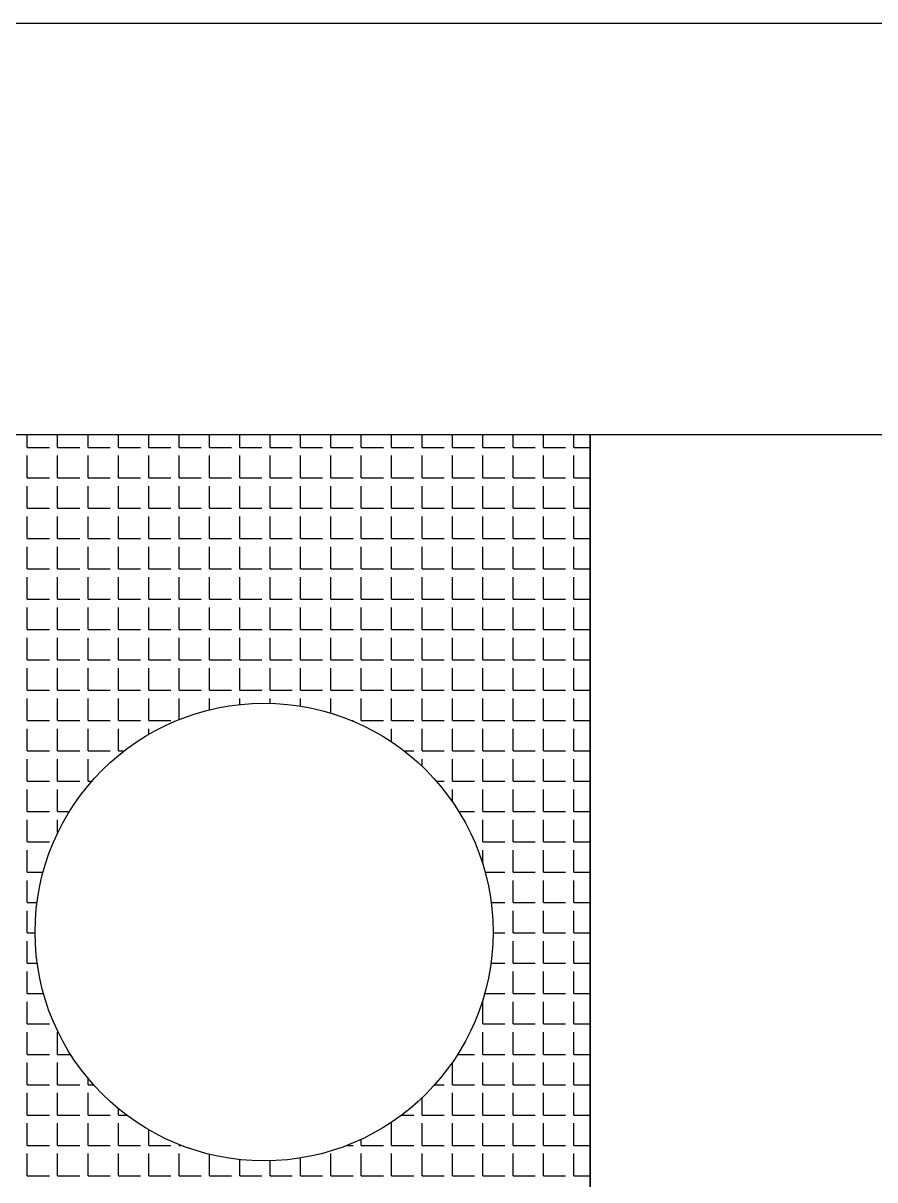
# Model space of a CAD drawing. Header units: millimetres. Extents: x -2063041 to -1932644, y 197605868 to 197643080.
# Drawn here: x -2046553.1 to -2046406.9, y 197627169.6 to 197627368.4 of the extents above; entities that cross this region are included whole.
import ezdxf

# ---------------------------------------------------------------- set-up
doc = ezdxf.new("R2010")
doc.units = ezdxf.units.MM
doc.layers.add('СКУД', color=7, linetype='Continuous')

msp = doc.modelspace()

# ---------------------------------------------------------------- linework, layer by layer
at = {"layer": 'СКУД', "color": 18, "true_color": 0x000000}
for p, q in [((-2046552.38, 197627295.48), (-2046552.38, 197627297.71)), ((-2046547.17, 197627295.48), (-2046547.17, 197627297.71)), ((-2046541.95, 197627295.48), (-2046541.95, 197627297.71)), ((-2046536.74, 197627295.48), (-2046536.74, 197627297.71)), ((-2046531.53, 197627295.48), (-2046531.53, 197627297.71)), ((-2046526.31, 197627295.48), (-2046526.31, 197627297.71)), ((-2046521.1, 197627295.48), (-2046521.1, 197627297.71)), ((-2046515.89, 197627295.48), (-2046515.89, 197627297.71)), ((-2046510.67, 197627295.48), (-2046510.67, 197627297.71)), ((-2046505.46, 197627295.48), (-2046505.46, 197627297.71)), ((-2046500.25, 197627295.48), (-2046500.25, 197627297.71)), ((-2046495.03, 197627295.48), (-2046495.03, 197627297.71)), ((-2046489.82, 197627295.48), (-2046489.82, 197627297.71)), ((-2046484.61, 197627295.48), (-2046484.61, 197627297.71)), ((-2046479.39, 197627295.48), (-2046479.39, 197627297.71)), ((-2046474.18, 197627295.48), (-2046474.18, 197627297.71)), ((-2046468.97, 197627295.48), (-2046468.97, 197627297.71)), ((-2046463.75, 197627295.48), (-2046463.75, 197627297.71)), ((-2046458.54, 197627295.48), (-2046458.54, 197627297.71)), ((-2046455.74, 197627208.23), (-2046455.74, 197627297.71)), ((-2046455.74, 197627297.71), (-2046455.74, 197626939.77)), ((-2046552.38, 197627295.48), (-2046548.59, 197627295.48)), ((-2046547.17, 197627295.48), (-2046543.37, 197627295.48)), ((-2046541.95, 197627295.48), (-2046538.16, 197627295.48)), ((-2046536.74, 197627295.48), (-2046532.95, 197627295.48)), ((-2046531.53, 197627295.48), (-2046527.73, 197627295.48)), ((-2046526.31, 197627295.48), (-2046522.52, 197627295.48)), ((-2046521.1, 197627295.48), (-2046517.31, 197627295.48)), ((-2046515.89, 197627295.48), (-2046512.09, 197627295.48)), ((-2046510.67, 197627295.48), (-2046506.88, 197627295.48)), ((-2046505.46, 197627295.48), (-2046501.67, 197627295.48)), ((-2046500.25, 197627295.48), (-2046496.45, 197627295.48)), ((-2046495.03, 197627295.48), (-2046491.24, 197627295.48)), ((-2046489.82, 197627295.48), (-2046486.03, 197627295.48)), ((-2046484.61, 197627295.48), (-2046480.81, 197627295.48)), ((-2046479.39, 197627295.48), (-2046475.6, 197627295.48)), ((-2046474.18, 197627295.48), (-2046470.39, 197627295.48)), ((-2046468.97, 197627295.48), (-2046465.17, 197627295.48)), ((-2046463.75, 197627295.48), (-2046459.96, 197627295.48)), ((-2046458.54, 197627295.48), (-2046455.74, 197627295.48)), ((-2046552.38, 197627290.27), (-2046552.38, 197627294.06)), ((-2046547.17, 197627290.27), (-2046547.17, 197627294.06)), ((-2046541.95, 197627290.27), (-2046541.95, 197627294.06)), ((-2046536.74, 197627290.27), (-2046536.74, 197627294.06)), ((-2046531.53, 197627290.27), (-2046531.53, 197627294.06)), ((-2046526.31, 197627290.27), (-2046526.31, 197627294.06)), ((-2046521.1, 197627290.27), (-2046521.1, 197627294.06)), ((-2046515.89, 197627290.27), (-2046515.89, 197627294.06)), ((-2046510.67, 197627290.27), (-2046510.67, 197627294.06)), ((-2046505.46, 197627290.27), (-2046505.46, 197627294.06)), ((-2046500.25, 197627290.27), (-2046500.25, 197627294.06)), ((-2046495.03, 197627290.27), (-2046495.03, 197627294.06)), ((-2046489.82, 197627290.27), (-2046489.82, 197627294.06)), ((-2046484.61, 197627290.27), (-2046484.61, 197627294.06)), ((-2046479.39, 197627290.27), (-2046479.39, 197627294.06)), ((-2046474.18, 197627290.27), (-2046474.18, 197627294.06)), ((-2046468.97, 197627290.27), (-2046468.97, 197627294.06)), ((-2046463.75, 197627290.27), (-2046463.75, 197627294.06)), ((-2046458.54, 197627290.27), (-2046458.54, 197627294.06)), ((-2046552.38, 197627290.27), (-2046548.59, 197627290.27)), ((-2046552.38, 197627285.05), (-2046552.38, 197627288.84)), ((-2046547.17, 197627290.27), (-2046543.37, 197627290.27)), ((-2046547.17, 197627285.05), (-2046547.17, 197627288.84)), ((-2046541.95, 197627290.27), (-2046538.16, 197627290.27)), ((-2046541.95, 197627285.05), (-2046541.95, 197627288.84)), ((-2046536.74, 197627290.27), (-2046532.95, 197627290.27)), ((-2046536.74, 197627285.05), (-2046536.74, 197627288.84)), ((-2046531.53, 197627290.27), (-2046527.73, 197627290.27)), ((-2046531.53, 197627285.05), (-2046531.53, 197627288.84)), ((-2046526.31, 197627290.27), (-2046522.52, 197627290.27)), ((-2046526.31, 197627285.05), (-2046526.31, 197627288.84)), ((-2046521.1, 197627290.27), (-2046517.31, 197627290.27)), ((-2046521.1, 197627285.05), (-2046521.1, 197627288.84)), ((-2046515.89, 197627290.27), (-2046512.09, 197627290.27)), ((-2046515.89, 197627285.05), (-2046515.89, 197627288.84)), ((-2046510.67, 197627290.27), (-2046506.88, 197627290.27)), ((-2046510.67, 197627285.05), (-2046510.67, 197627288.84)), ((-2046505.46, 197627290.27), (-2046501.67, 197627290.27)), ((-2046505.46, 197627285.05), (-2046505.46, 197627288.84)), ((-2046500.25, 197627290.27), (-2046496.45, 197627290.27)), ((-2046500.25, 197627285.05), (-2046500.25, 197627288.84)), ((-2046495.03, 197627290.27), (-2046491.24, 197627290.27)), ((-2046495.03, 197627285.05), (-2046495.03, 197627288.84)), ((-2046489.82, 197627290.27), (-2046486.03, 197627290.27)), ((-2046489.82, 197627285.05), (-2046489.82, 197627288.84)), ((-2046484.61, 197627290.27), (-2046480.81, 197627290.27)), ((-2046484.61, 197627285.05), (-2046484.61, 197627288.84)), ((-2046479.39, 197627290.27), (-2046475.6, 197627290.27)), ((-2046479.39, 197627285.05), (-2046479.39, 197627288.84)), ((-2046474.18, 197627290.27), (-2046470.39, 197627290.27)), ((-2046474.18, 197627285.05), (-2046474.18, 197627288.84)), ((-2046468.97, 197627290.27), (-2046465.17, 197627290.27)), ((-2046468.97, 197627285.05), (-2046468.97, 197627288.84)), ((-2046463.75, 197627290.27), (-2046459.96, 197627290.27)), ((-2046463.75, 197627285.05), (-2046463.75, 197627288.84)), ((-2046458.54, 197627290.27), (-2046455.74, 197627290.27)), ((-2046458.54, 197627285.05), (-2046458.54, 197627288.84)), ((-2046552.38, 197627285.05), (-2046548.59, 197627285.05)), ((-2046547.17, 197627285.05), (-2046543.37, 197627285.05)), ((-2046541.95, 197627285.05), (-2046538.16, 197627285.05)), ((-2046536.74, 197627285.05), (-2046532.95, 197627285.05)), ((-2046531.53, 197627285.05), (-2046527.73, 197627285.05)), ((-2046526.31, 197627285.05), (-2046522.52, 197627285.05)), ((-2046521.1, 197627285.05), (-2046517.31, 197627285.05)), ((-2046515.89, 197627285.05), (-2046512.09, 197627285.05)), ((-2046510.67, 197627285.05), (-2046506.88, 197627285.05)), ((-2046505.46, 197627285.05), (-2046501.67, 197627285.05)), ((-2046500.25, 197627285.05), (-2046496.45, 197627285.05)), ((-2046495.03, 197627285.05), (-2046491.24, 197627285.05)), ((-2046489.82, 197627285.05), (-2046486.03, 197627285.05)), ((-2046484.61, 197627285.05), (-2046480.81, 197627285.05)), ((-2046479.39, 197627285.05), (-2046475.6, 197627285.05)), ((-2046474.18, 197627285.05), (-2046470.39, 197627285.05)), ((-2046468.97, 197627285.05), (-2046465.17, 197627285.05)), ((-2046463.75, 197627285.05), (-2046459.96, 197627285.05)), ((-2046458.54, 197627285.05), (-2046455.74, 197627285.05)), ((-2046552.38, 197627279.84), (-2046552.38, 197627283.63)), ((-2046547.17, 197627279.84), (-2046547.17, 197627283.63)), ((-2046541.95, 197627279.84), (-2046541.95, 197627283.63)), ((-2046536.74, 197627279.84), (-2046536.74, 197627283.63)), ((-2046531.53, 197627279.84), (-2046531.53, 197627283.63)), ((-2046526.31, 197627279.84), (-2046526.31, 197627283.63)), ((-2046521.1, 197627279.84), (-2046521.1, 197627283.63)), ((-2046515.89, 197627279.84), (-2046515.89, 197627283.63)), ((-2046510.67, 197627279.84), (-2046510.67, 197627283.63)), ((-2046505.46, 197627279.84), (-2046505.46, 197627283.63)), ((-2046500.25, 197627279.84), (-2046500.25, 197627283.63)), ((-2046495.03, 197627279.84), (-2046495.03, 197627283.63)), ((-2046489.82, 197627279.84), (-2046489.82, 197627283.63)), ((-2046484.61, 197627279.84), (-2046484.61, 197627283.63)), ((-2046479.39, 197627279.84), (-2046479.39, 197627283.63)), ((-2046474.18, 197627279.84), (-2046474.18, 197627283.63)), ((-2046468.97, 197627279.84), (-2046468.97, 197627283.63)), ((-2046463.75, 197627279.84), (-2046463.75, 197627283.63)), ((-2046458.54, 197627279.84), (-2046458.54, 197627283.63)), ((-2046552.38, 197627279.84), (-2046548.59, 197627279.84)), ((-2046547.17, 197627279.84), (-2046543.37, 197627279.84)), ((-2046541.95, 197627279.84), (-2046538.16, 197627279.84)), ((-2046536.74, 197627279.84), (-2046532.95, 197627279.84)), ((-2046531.53, 197627279.84), (-2046527.73, 197627279.84)), ((-2046526.31, 197627279.84), (-2046522.52, 197627279.84)), ((-2046521.1, 197627279.84), (-2046517.31, 197627279.84)), ((-2046515.89, 197627279.84), (-2046512.09, 197627279.84)), ((-2046510.67, 197627279.84), (-2046506.88, 197627279.84)), ((-2046505.46, 197627279.84), (-2046501.67, 197627279.84)), ((-2046500.25, 197627279.84), (-2046496.45, 197627279.84)), ((-2046495.03, 197627279.84), (-2046491.24, 197627279.84)), ((-2046489.82, 197627279.84), (-2046486.03, 197627279.84)), ((-2046484.61, 197627279.84), (-2046480.81, 197627279.84)), ((-2046479.39, 197627279.84), (-2046475.6, 197627279.84)), ((-2046474.18, 197627279.84), (-2046470.39, 197627279.84)), ((-2046468.97, 197627279.84), (-2046465.17, 197627279.84)), ((-2046463.75, 197627279.84), (-2046459.96, 197627279.84)), ((-2046458.54, 197627279.84), (-2046455.74, 197627279.84)), ((-2046552.38, 197627274.63), (-2046552.38, 197627278.42)), ((-2046547.17, 197627274.63), (-2046547.17, 197627278.42)), ((-2046541.95, 197627274.63), (-2046541.95, 197627278.42)), ((-2046536.74, 197627274.63), (-2046536.74, 197627278.42)), ((-2046531.53, 197627274.63), (-2046531.53, 197627278.42)), ((-2046526.31, 197627274.63), (-2046526.31, 197627278.42)), ((-2046521.1, 197627274.63), (-2046521.1, 197627278.42)), ((-2046515.89, 197627274.63), (-2046515.89, 197627278.42)), ((-2046510.67, 197627274.63), (-2046510.67, 197627278.42)), ((-2046505.46, 197627274.63), (-2046505.46, 197627278.42)), ((-2046500.25, 197627274.63), (-2046500.25, 197627278.42)), ((-2046495.03, 197627274.63), (-2046495.03, 197627278.42)), ((-2046489.82, 197627274.63), (-2046489.82, 197627278.42)), ((-2046484.61, 197627274.63), (-2046484.61, 197627278.42)), ((-2046479.39, 197627274.63), (-2046479.39, 197627278.42)), ((-2046474.18, 197627274.63), (-2046474.18, 197627278.42)), ((-2046468.97, 197627274.63), (-2046468.97, 197627278.42)), ((-2046463.75, 197627274.63), (-2046463.75, 197627278.42)), ((-2046458.54, 197627274.63), (-2046458.54, 197627278.42)), ((-2046552.38, 197627274.63), (-2046548.59, 197627274.63)), ((-2046552.38, 197627269.41), (-2046552.38, 197627273.2)), ((-2046547.17, 197627274.63), (-2046543.37, 197627274.63)), ((-2046547.17, 197627269.41), (-2046547.17, 197627273.2)), ((-2046541.95, 197627274.63), (-2046538.16, 197627274.63)), ((-2046541.95, 197627269.41), (-2046541.95, 197627273.2)), ((-2046536.74, 197627274.63), (-2046532.95, 197627274.63)), ((-2046536.74, 197627269.41), (-2046536.74, 197627273.2)), ((-2046531.53, 197627274.63), (-2046527.73, 197627274.63)), ((-2046531.53, 197627269.41), (-2046531.53, 197627273.2)), ((-2046526.31, 197627274.63), (-2046522.52, 197627274.63)), ((-2046526.31, 197627269.41), (-2046526.31, 197627273.2)), ((-2046521.1, 197627274.63), (-2046517.31, 197627274.63)), ((-2046521.1, 197627269.41), (-2046521.1, 197627273.2)), ((-2046515.89, 197627274.63), (-2046512.09, 197627274.63)), ((-2046515.89, 197627269.41), (-2046515.89, 197627273.2)), ((-2046510.67, 197627274.63), (-2046506.88, 197627274.63)), ((-2046510.67, 197627269.41), (-2046510.67, 197627273.2)), ((-2046505.46, 197627274.63), (-2046501.67, 197627274.63)), ((-2046505.46, 197627269.41), (-2046505.46, 197627273.2)), ((-2046500.25, 197627274.63), (-2046496.45, 197627274.63)), ((-2046500.25, 197627269.41), (-2046500.25, 197627273.2)), ((-2046495.03, 197627274.63), (-2046491.24, 197627274.63)), ((-2046495.03, 197627269.41), (-2046495.03, 197627273.2)), ((-2046489.82, 197627274.63), (-2046486.03, 197627274.63)), ((-2046489.82, 197627269.41), (-2046489.82, 197627273.2)), ((-2046484.61, 197627274.63), (-2046480.81, 197627274.63)), ((-2046484.61, 197627269.41), (-2046484.61, 197627273.2)), ((-2046479.39, 197627274.63), (-2046475.6, 197627274.63)), ((-2046479.39, 197627269.41), (-2046479.39, 197627273.2)), ((-2046474.18, 197627274.63), (-2046470.39, 197627274.63)), ((-2046474.18, 197627269.41), (-2046474.18, 197627273.2)), ((-2046468.97, 197627274.63), (-2046465.17, 197627274.63)), ((-2046468.97, 197627269.41), (-2046468.97, 197627273.2)), ((-2046463.75, 197627274.63), (-2046459.96, 197627274.63)), ((-2046463.75, 197627269.41), (-2046463.75, 197627273.2)), ((-2046458.54, 197627274.63), (-2046455.74, 197627274.63)), ((-2046458.54, 197627269.41), (-2046458.54, 197627273.2)), ((-2046552.38, 197627269.41), (-2046548.59, 197627269.41)), ((-2046547.17, 197627269.41), (-2046543.37, 197627269.41)), ((-2046541.95, 197627269.41), (-2046538.16, 197627269.41)), ((-2046536.74, 197627269.41), (-2046532.95, 197627269.41)), ((-2046531.53, 197627269.41), (-2046527.73, 197627269.41)), ((-2046526.31, 197627269.41), (-2046522.52, 197627269.41)), ((-2046521.1, 197627269.41), (-2046517.31, 197627269.41)), ((-2046515.89, 197627269.41), (-2046512.09, 197627269.41)), ((-2046510.67, 197627269.41), (-2046506.88, 197627269.41)), ((-2046505.46, 197627269.41), (-2046501.67, 197627269.41)), ((-2046500.25, 197627269.41), (-2046496.45, 197627269.41)), ((-2046495.03, 197627269.41), (-2046491.24, 197627269.41)), ((-2046489.82, 197627269.41), (-2046486.03, 197627269.41)), ((-2046484.61, 197627269.41), (-2046480.81, 197627269.41)), ((-2046479.39, 197627269.41), (-2046475.6, 197627269.41)), ((-2046474.18, 197627269.41), (-2046470.39, 197627269.41)), ((-2046468.97, 197627269.41), (-2046465.17, 197627269.41)), ((-2046463.75, 197627269.41), (-2046459.96, 197627269.41)), ((-2046458.54, 197627269.41), (-2046455.74, 197627269.41)), ((-2046552.38, 197627264.2), (-2046552.38, 197627267.99)), ((-2046547.17, 197627264.2), (-2046547.17, 197627267.99)), ((-2046541.95, 197627264.2), (-2046541.95, 197627267.99)), ((-2046536.74, 197627264.2), (-2046536.74, 197627267.99)), ((-2046531.53, 197627264.2), (-2046531.53, 197627267.99)), ((-2046526.31, 197627264.2), (-2046526.31, 197627267.99)), ((-2046521.1, 197627264.2), (-2046521.1, 197627267.99)), ((-2046515.89, 197627264.2), (-2046515.89, 197627267.99)), ((-2046510.67, 197627264.2), (-2046510.67, 197627267.99)), ((-2046505.46, 197627264.2), (-2046505.46, 197627267.99)), ((-2046500.25, 197627264.2), (-2046500.25, 197627267.99)), ((-2046495.03, 197627264.2), (-2046495.03, 197627267.99)), ((-2046489.82, 197627264.2), (-2046489.82, 197627267.99)), ((-2046484.61, 197627264.2), (-2046484.61, 197627267.99)), ((-2046479.39, 197627264.2), (-2046479.39, 197627267.99)), ((-2046474.18, 197627264.2), (-2046474.18, 197627267.99)), ((-2046468.97, 197627264.2), (-2046468.97, 197627267.99)), ((-2046463.75, 197627264.2), (-2046463.75, 197627267.99)), ((-2046458.54, 197627264.2), (-2046458.54, 197627267.99)), ((-2046552.38, 197627264.2), (-2046548.59, 197627264.2)), ((-2046552.38, 197627258.99), (-2046552.38, 197627262.78)), ((-2046547.17, 197627264.2), (-2046543.37, 197627264.2)), ((-2046547.17, 197627258.99), (-2046547.17, 197627262.78)), ((-2046541.95, 197627264.2), (-2046538.16, 197627264.2)), ((-2046541.95, 197627258.99), (-2046541.95, 197627262.78)), ((-2046536.74, 197627264.2), (-2046532.95, 197627264.2)), ((-2046536.74, 197627258.99), (-2046536.74, 197627262.78)), ((-2046531.53, 197627264.2), (-2046527.73, 197627264.2)), ((-2046531.53, 197627258.99), (-2046531.53, 197627262.78)), ((-2046526.31, 197627264.2), (-2046522.52, 197627264.2)), ((-2046526.31, 197627258.99), (-2046526.31, 197627262.78)), ((-2046521.1, 197627264.2), (-2046517.31, 197627264.2)), ((-2046521.1, 197627258.99), (-2046521.1, 197627262.78)), ((-2046515.89, 197627264.2), (-2046512.09, 197627264.2)), ((-2046515.89, 197627258.99), (-2046515.89, 197627262.78)), ((-2046510.67, 197627264.2), (-2046506.88, 197627264.2)), ((-2046510.67, 197627258.99), (-2046510.67, 197627262.78)), ((-2046505.46, 197627264.2), (-2046501.67, 197627264.2)), ((-2046505.46, 197627258.99), (-2046505.46, 197627262.78)), ((-2046500.25, 197627264.2), (-2046496.45, 197627264.2)), ((-2046500.25, 197627258.99), (-2046500.25, 197627262.78)), ((-2046495.03, 197627264.2), (-2046491.24, 197627264.2)), ((-2046495.03, 197627258.99), (-2046495.03, 197627262.78)), ((-2046489.82, 197627264.2), (-2046486.03, 197627264.2)), ((-2046489.82, 197627258.99), (-2046489.82, 197627262.78)), ((-2046484.61, 197627264.2), (-2046480.81, 197627264.2)), ((-2046484.61, 197627258.99), (-2046484.61, 197627262.78)), ((-2046479.39, 197627264.2), (-2046475.6, 197627264.2)), ((-2046479.39, 197627258.99), (-2046479.39, 197627262.78)), ((-2046474.18, 197627264.2), (-2046470.39, 197627264.2)), ((-2046474.18, 197627258.99), (-2046474.18, 197627262.78)), ((-2046468.97, 197627264.2), (-2046465.17, 197627264.2)), ((-2046468.97, 197627258.99), (-2046468.97, 197627262.78)), ((-2046463.75, 197627264.2), (-2046459.96, 197627264.2)), ((-2046463.75, 197627258.99), (-2046463.75, 197627262.78)), ((-2046458.54, 197627264.2), (-2046455.74, 197627264.2)), ((-2046458.54, 197627258.99), (-2046458.54, 197627262.78)), ((-2046552.38, 197627258.99), (-2046548.59, 197627258.99)), ((-2046547.17, 197627258.99), (-2046543.37, 197627258.99)), ((-2046541.95, 197627258.99), (-2046538.16, 197627258.99)), ((-2046536.74, 197627258.99), (-2046532.95, 197627258.99)), ((-2046531.53, 197627258.99), (-2046527.73, 197627258.99)), ((-2046526.31, 197627258.99), (-2046522.52, 197627258.99)), ((-2046521.1, 197627258.99), (-2046517.31, 197627258.99)), ((-2046515.89, 197627258.99), (-2046512.09, 197627258.99)), ((-2046510.67, 197627258.99), (-2046506.88, 197627258.99)), ((-2046505.46, 197627258.99), (-2046501.67, 197627258.99)), ((-2046500.25, 197627258.99), (-2046496.45, 197627258.99)), ((-2046495.03, 197627258.99), (-2046491.24, 197627258.99)), ((-2046489.82, 197627258.99), (-2046486.03, 197627258.99)), ((-2046484.61, 197627258.99), (-2046480.81, 197627258.99)), ((-2046479.39, 197627258.99), (-2046475.6, 197627258.99)), ((-2046474.18, 197627258.99), (-2046470.39, 197627258.99)), ((-2046468.97, 197627258.99), (-2046465.17, 197627258.99)), ((-2046463.75, 197627258.99), (-2046459.96, 197627258.99)), ((-2046458.54, 197627258.99), (-2046455.74, 197627258.99)), ((-2046552.38, 197627253.77), (-2046552.38, 197627257.56)), ((-2046547.17, 197627253.77), (-2046547.17, 197627257.56)), ((-2046541.95, 197627253.77), (-2046541.95, 197627257.56)), ((-2046536.74, 197627253.77), (-2046536.74, 197627257.56)), ((-2046531.53, 197627253.77), (-2046531.53, 197627257.56)), ((-2046526.31, 197627253.77), (-2046526.31, 197627257.56)), ((-2046521.1, 197627253.77), (-2046521.1, 197627257.56)), ((-2046515.89, 197627253.77), (-2046515.89, 197627257.56)), ((-2046510.67, 197627253.77), (-2046510.67, 197627257.56)), ((-2046505.46, 197627253.77), (-2046505.46, 197627257.56)), ((-2046500.25, 197627253.77), (-2046500.25, 197627257.56)), ((-2046495.03, 197627253.77), (-2046495.03, 197627257.56)), ((-2046489.82, 197627253.77), (-2046489.82, 197627257.56)), ((-2046484.61, 197627253.77), (-2046484.61, 197627257.56)), ((-2046479.39, 197627253.77), (-2046479.39, 197627257.56)), ((-2046474.18, 197627253.77), (-2046474.18, 197627257.56)), ((-2046468.97, 197627253.77), (-2046468.97, 197627257.56)), ((-2046463.75, 197627253.77), (-2046463.75, 197627257.56)), ((-2046458.54, 197627253.77), (-2046458.54, 197627257.56)), ((-2046552.38, 197627253.77), (-2046548.59, 197627253.77)), ((-2046547.17, 197627253.77), (-2046543.37, 197627253.77)), ((-2046541.95, 197627253.77), (-2046538.16, 197627253.77)), ((-2046536.74, 197627253.77), (-2046532.95, 197627253.77)), ((-2046531.53, 197627253.77), (-2046527.73, 197627253.77)), ((-2046526.31, 197627253.77), (-2046522.52, 197627253.77)), ((-2046521.1, 197627253.77), (-2046517.31, 197627253.77)), ((-2046515.89, 197627253.77), (-2046512.09, 197627253.77)), ((-2046510.67, 197627253.77), (-2046506.88, 197627253.77)), ((-2046505.46, 197627253.77), (-2046501.67, 197627253.77)), ((-2046500.25, 197627253.77), (-2046496.45, 197627253.77)), ((-2046495.03, 197627253.77), (-2046491.24, 197627253.77)), ((-2046489.82, 197627253.77), (-2046486.03, 197627253.77)), ((-2046484.61, 197627253.77), (-2046480.81, 197627253.77)), ((-2046479.39, 197627253.77), (-2046475.6, 197627253.77)), ((-2046474.18, 197627253.77), (-2046470.39, 197627253.77)), ((-2046468.97, 197627253.77), (-2046465.17, 197627253.77)), ((-2046463.75, 197627253.77), (-2046459.96, 197627253.77)), ((-2046458.54, 197627253.77), (-2046455.74, 197627253.77)), ((-2046552.38, 197627248.56), (-2046552.38, 197627252.35)), ((-2046547.17, 197627248.56), (-2046547.17, 197627252.35)), ((-2046541.95, 197627248.56), (-2046541.95, 197627252.35)), ((-2046536.74, 197627248.56), (-2046536.74, 197627252.35)), ((-2046531.53, 197627248.56), (-2046531.53, 197627252.35)), ((-2046526.31, 197627248.73), (-2046526.31, 197627252.35)), ((-2046521.1, 197627250.4), (-2046521.1, 197627252.35)), ((-2046515.89, 197627251.32), (-2046515.89, 197627252.35)), ((-2046510.67, 197627251.53), (-2046510.67, 197627252.35)), ((-2046505.46, 197627251.04), (-2046505.46, 197627252.35)), ((-2046500.25, 197627249.83), (-2046500.25, 197627252.35)), ((-2046495.03, 197627248.56), (-2046495.03, 197627252.35)), ((-2046489.82, 197627248.56), (-2046489.82, 197627252.35)), ((-2046484.61, 197627248.56), (-2046484.61, 197627252.35)), ((-2046479.39, 197627248.56), (-2046479.39, 197627252.35)), ((-2046474.18, 197627248.56), (-2046474.18, 197627252.35)), ((-2046468.97, 197627248.56), (-2046468.97, 197627252.35)), ((-2046463.75, 197627248.56), (-2046463.75, 197627252.35)), ((-2046458.54, 197627248.56), (-2046458.54, 197627252.35)), ((-2046552.38, 197627248.56), (-2046548.59, 197627248.56)), ((-2046552.38, 197627243.35), (-2046552.38, 197627247.14)), ((-2046547.17, 197627248.56), (-2046543.37, 197627248.56)), ((-2046547.17, 197627243.35), (-2046547.17, 197627247.14)), ((-2046541.95, 197627248.56), (-2046538.16, 197627248.56)), ((-2046541.95, 197627243.35), (-2046541.95, 197627247.14)), ((-2046536.74, 197627248.56), (-2046532.95, 197627248.56)), ((-2046536.74, 197627243.35), (-2046536.74, 197627247.14)), ((-2046531.53, 197627248.56), (-2046527.73, 197627248.56)), ((-2046531.53, 197627246.19), (-2046531.53, 197627247.14)), ((-2046496.7, 197627248.56), (-2046496.45, 197627248.56)), ((-2046495.03, 197627248.56), (-2046491.24, 197627248.56)), ((-2046489.82, 197627248.56), (-2046486.03, 197627248.56)), ((-2046489.82, 197627244.88), (-2046489.82, 197627247.14)), ((-2046484.61, 197627248.56), (-2046480.81, 197627248.56)), ((-2046484.61, 197627243.35), (-2046484.61, 197627247.14)), ((-2046479.39, 197627248.56), (-2046475.6, 197627248.56)), ((-2046479.39, 197627243.35), (-2046479.39, 197627247.14)), ((-2046474.18, 197627248.56), (-2046470.39, 197627248.56)), ((-2046474.18, 197627243.35), (-2046474.18, 197627247.14)), ((-2046468.97, 197627248.56), (-2046465.17, 197627248.56)), ((-2046468.97, 197627243.35), (-2046468.97, 197627247.14)), ((-2046463.75, 197627248.56), (-2046459.96, 197627248.56)), ((-2046463.75, 197627243.35), (-2046463.75, 197627247.14)), ((-2046458.54, 197627248.56), (-2046455.74, 197627248.56)), ((-2046458.54, 197627243.35), (-2046458.54, 197627247.14)), ((-2046552.38, 197627243.35), (-2046548.59, 197627243.35)), ((-2046547.17, 197627243.35), (-2046543.37, 197627243.35)), ((-2046541.95, 197627243.35), (-2046538.16, 197627243.35)), ((-2046536.74, 197627243.35), (-2046535.74, 197627243.35)), ((-2046487.69, 197627243.35), (-2046486.03, 197627243.35)), ((-2046484.61, 197627243.35), (-2046480.81, 197627243.35)), ((-2046479.39, 197627243.35), (-2046475.6, 197627243.35)), ((-2046474.18, 197627243.35), (-2046470.39, 197627243.35)), ((-2046468.97, 197627243.35), (-2046465.17, 197627243.35)), ((-2046463.75, 197627243.35), (-2046459.96, 197627243.35)), ((-2046458.54, 197627243.35), (-2046455.74, 197627243.35)), ((-2046552.38, 197627238.13), (-2046552.38, 197627241.92)), ((-2046547.17, 197627238.13), (-2046547.17, 197627241.92)), ((-2046541.95, 197627238.13), (-2046541.95, 197627241.92)), ((-2046484.61, 197627240.7), (-2046484.61, 197627241.92)), ((-2046479.39, 197627238.13), (-2046479.39, 197627241.92)), ((-2046474.18, 197627238.13), (-2046474.18, 197627241.92)), ((-2046468.97, 197627238.13), (-2046468.97, 197627241.92)), ((-2046463.75, 197627238.13), (-2046463.75, 197627241.92)), ((-2046458.54, 197627238.13), (-2046458.54, 197627241.92)), ((-2046552.38, 197627238.13), (-2046548.59, 197627238.13)), ((-2046547.17, 197627238.13), (-2046543.37, 197627238.13)), ((-2046541.95, 197627238.13), (-2046541.29, 197627238.13)), ((-2046482.14, 197627238.13), (-2046480.81, 197627238.13)), ((-2046479.39, 197627238.13), (-2046475.6, 197627238.13)), ((-2046474.18, 197627238.13), (-2046470.39, 197627238.13)), ((-2046468.97, 197627238.13), (-2046465.17, 197627238.13)), ((-2046463.75, 197627238.13), (-2046459.96, 197627238.13)), ((-2046458.54, 197627238.13), (-2046455.74, 197627238.13)), ((-2046552.38, 197627232.92), (-2046552.38, 197627236.71)), ((-2046547.17, 197627232.92), (-2046547.17, 197627236.71)), ((-2046479.39, 197627234.61), (-2046479.39, 197627236.71)), ((-2046474.18, 197627232.92), (-2046474.18, 197627236.71)), ((-2046468.97, 197627232.92), (-2046468.97, 197627236.71)), ((-2046463.75, 197627232.92), (-2046463.75, 197627236.71)), ((-2046458.54, 197627232.92), (-2046458.54, 197627236.71)), ((-2046552.38, 197627232.92), (-2046548.59, 197627232.92)), ((-2046552.38, 197627227.71), (-2046552.38, 197627231.5)), ((-2046547.17, 197627232.92), (-2046545.15, 197627232.92)), ((-2046547.17, 197627229.23), (-2046547.17, 197627231.5)), ((-2046478.29, 197627232.92), (-2046475.6, 197627232.92)), ((-2046474.18, 197627232.92), (-2046470.39, 197627232.92)), ((-2046474.18, 197627227.71), (-2046474.18, 197627231.5)), ((-2046468.97, 197627232.92), (-2046465.17, 197627232.92)), ((-2046468.97, 197627227.71), (-2046468.97, 197627231.5)), ((-2046463.75, 197627232.92), (-2046459.96, 197627232.92)), ((-2046463.75, 197627227.71), (-2046463.75, 197627231.5)), ((-2046458.54, 197627232.92), (-2046455.74, 197627232.92)), ((-2046458.54, 197627227.71), (-2046458.54, 197627231.5)), ((-2046552.38, 197627227.71), (-2046548.59, 197627227.71)), ((-2046474.18, 197627227.71), (-2046470.39, 197627227.71)), ((-2046468.97, 197627227.71), (-2046465.17, 197627227.71)), ((-2046463.75, 197627227.71), (-2046459.96, 197627227.71)), ((-2046458.54, 197627227.71), (-2046455.74, 197627227.71)), ((-2046552.38, 197627222.49), (-2046552.38, 197627226.28)), ((-2046474.18, 197627223.92), (-2046474.18, 197627226.28)), ((-2046468.97, 197627222.49), (-2046468.97, 197627226.28)), ((-2046463.75, 197627222.49), (-2046463.75, 197627226.28)), ((-2046458.54, 197627222.49), (-2046458.54, 197627226.28)), ((-2046552.38, 197627222.49), (-2046549.67, 197627222.49)), ((-2046552.38, 197627217.28), (-2046552.38, 197627221.07)), ((-2046473.76, 197627222.49), (-2046470.39, 197627222.49)), ((-2046468.97, 197627222.49), (-2046465.17, 197627222.49)), ((-2046468.97, 197627217.28), (-2046468.97, 197627221.07)), ((-2046463.75, 197627222.49), (-2046459.96, 197627222.49)), ((-2046463.75, 197627217.28), (-2046463.75, 197627221.07)), ((-2046458.54, 197627222.49), (-2046455.74, 197627222.49)), ((-2046458.54, 197627217.28), (-2046458.54, 197627221.07)), ((-2046552.38, 197627217.28), (-2046550.71, 197627217.28)), ((-2046472.73, 197627217.28), (-2046470.39, 197627217.28)), ((-2046468.97, 197627217.28), (-2046465.17, 197627217.28)), ((-2046463.75, 197627217.28), (-2046459.96, 197627217.28)), ((-2046458.54, 197627217.28), (-2046455.74, 197627217.28)), ((-2046552.38, 197627212.07), (-2046552.38, 197627215.86)), ((-2046468.97, 197627212.07), (-2046468.97, 197627215.86)), ((-2046463.75, 197627212.07), (-2046463.75, 197627215.86)), ((-2046458.54, 197627212.07), (-2046458.54, 197627215.86)), ((-2046552.38, 197627212.07), (-2046551.04, 197627212.07)), ((-2046472.4, 197627212.07), (-2046470.39, 197627212.07)), ((-2046468.97, 197627212.07), (-2046465.17, 197627212.07)), ((-2046463.75, 197627212.07), (-2046459.96, 197627212.07)), ((-2046458.54, 197627212.07), (-2046455.74, 197627212.07)), ((-2046552.38, 197627206.85), (-2046552.38, 197627210.64)), ((-2046468.97, 197627206.85), (-2046468.97, 197627210.64)), ((-2046463.75, 197627206.85), (-2046463.75, 197627210.64)), ((-2046458.54, 197627206.85), (-2046458.54, 197627210.64)), ((-2046552.38, 197627206.85), (-2046550.67, 197627206.85)), ((-2046552.38, 197627201.64), (-2046552.38, 197627205.43)), ((-2046472.77, 197627206.85), (-2046470.39, 197627206.85)), ((-2046468.97, 197627206.85), (-2046465.17, 197627206.85)), ((-2046468.97, 197627201.64), (-2046468.97, 197627205.43)), ((-2046463.75, 197627206.85), (-2046459.96, 197627206.85)), ((-2046463.75, 197627201.64), (-2046463.75, 197627205.43)), ((-2046458.54, 197627206.85), (-2046455.74, 197627206.85)), ((-2046458.54, 197627201.64), (-2046458.54, 197627205.43)), ((-2046552.38, 197627201.64), (-2046549.58, 197627201.64)), ((-2046473.85, 197627201.64), (-2046470.39, 197627201.64)), ((-2046468.97, 197627201.64), (-2046465.17, 197627201.64)), ((-2046463.75, 197627201.64), (-2046459.96, 197627201.64)), ((-2046458.54, 197627201.64), (-2046455.74, 197627201.64)), ((-2046552.38, 197627196.43), (-2046552.38, 197627200.22)), ((-2046474.18, 197627196.43), (-2046474.18, 197627200.22)), ((-2046468.97, 197627196.43), (-2046468.97, 197627200.22)), ((-2046463.75, 197627196.43), (-2046463.75, 197627200.22)), ((-2046458.54, 197627196.43), (-2046458.54, 197627200.22)), ((-2046552.38, 197627196.43), (-2046548.59, 197627196.43)), ((-2046475.71, 197627196.43), (-2046475.6, 197627196.43)), ((-2046474.18, 197627196.43), (-2046470.39, 197627196.43)), ((-2046468.97, 197627196.43), (-2046465.17, 197627196.43)), ((-2046463.75, 197627196.43), (-2046459.96, 197627196.43)), ((-2046458.54, 197627196.43), (-2046455.74, 197627196.43)), ((-2046552.38, 197627191.21), (-2046552.38, 197627195)), ((-2046547.17, 197627191.21), (-2046547.17, 197627195)), ((-2046474.18, 197627191.21), (-2046474.18, 197627195)), ((-2046468.97, 197627191.21), (-2046468.97, 197627195)), ((-2046463.75, 197627191.21), (-2046463.75, 197627195)), ((-2046458.54, 197627191.21), (-2046458.54, 197627195)), ((-2046552.38, 197627191.21), (-2046548.59, 197627191.21)), ((-2046547.17, 197627191.21), (-2046544.95, 197627191.21)), ((-2046478.48, 197627191.21), (-2046475.6, 197627191.21)), ((-2046474.18, 197627191.21), (-2046470.39, 197627191.21)), ((-2046468.97, 197627191.21), (-2046465.17, 197627191.21)), ((-2046463.75, 197627191.21), (-2046459.96, 197627191.21)), ((-2046458.54, 197627191.21), (-2046455.74, 197627191.21)), ((-2046552.38, 197627186), (-2046552.38, 197627189.79)), ((-2046547.17, 197627186), (-2046547.17, 197627189.79)), ((-2046479.39, 197627186), (-2046479.39, 197627189.79)), ((-2046474.18, 197627186), (-2046474.18, 197627189.79)), ((-2046468.97, 197627186), (-2046468.97, 197627189.79)), ((-2046463.75, 197627186), (-2046463.75, 197627189.79)), ((-2046458.54, 197627186), (-2046458.54, 197627189.79)), ((-2046552.38, 197627186), (-2046548.59, 197627186)), ((-2046547.17, 197627186), (-2046543.37, 197627186)), ((-2046541.95, 197627186), (-2046541.95, 197627187.09)), ((-2046541.95, 197627186), (-2046541.01, 197627186)), ((-2046482.42, 197627186), (-2046480.81, 197627186)), ((-2046479.39, 197627186), (-2046475.6, 197627186)), ((-2046474.18, 197627186), (-2046470.39, 197627186)), ((-2046468.97, 197627186), (-2046465.17, 197627186)), ((-2046463.75, 197627186), (-2046459.96, 197627186)), ((-2046458.54, 197627186), (-2046455.74, 197627186)), ((-2046552.38, 197627180.79), (-2046552.38, 197627184.58)), ((-2046547.17, 197627180.79), (-2046547.17, 197627184.58)), ((-2046541.95, 197627180.79), (-2046541.95, 197627184.58)), ((-2046484.61, 197627180.79), (-2046484.61, 197627183.75)), ((-2046479.39, 197627180.79), (-2046479.39, 197627184.58)), ((-2046474.18, 197627180.79), (-2046474.18, 197627184.58)), ((-2046468.97, 197627180.79), (-2046468.97, 197627184.58)), ((-2046463.75, 197627180.79), (-2046463.75, 197627184.58)), ((-2046458.54, 197627180.79), (-2046458.54, 197627184.58)), ((-2046536.74, 197627180.79), (-2046536.74, 197627181.89)), ((-2046552.38, 197627180.79), (-2046548.59, 197627180.79)), ((-2046552.38, 197627175.57), (-2046552.38, 197627179.36)), ((-2046547.17, 197627180.79), (-2046543.37, 197627180.79)), ((-2046547.17, 197627175.57), (-2046547.17, 197627179.36)), ((-2046541.95, 197627180.79), (-2046538.16, 197627180.79)), ((-2046541.95, 197627175.57), (-2046541.95, 197627179.36)), ((-2046536.74, 197627180.79), (-2046535.33, 197627180.79)), ((-2046536.74, 197627175.57), (-2046536.74, 197627179.36)), ((-2046489.82, 197627175.57), (-2046489.82, 197627179.36)), ((-2046488.1, 197627180.79), (-2046486.03, 197627180.79)), ((-2046484.61, 197627180.79), (-2046480.81, 197627180.79)), ((-2046484.61, 197627175.57), (-2046484.61, 197627179.36)), ((-2046479.39, 197627180.79), (-2046475.6, 197627180.79)), ((-2046479.39, 197627175.57), (-2046479.39, 197627179.36)), ((-2046474.18, 197627180.79), (-2046470.39, 197627180.79)), ((-2046474.18, 197627175.57), (-2046474.18, 197627179.36)), ((-2046468.97, 197627180.79), (-2046465.17, 197627180.79)), ((-2046468.97, 197627175.57), (-2046468.97, 197627179.36)), ((-2046463.75, 197627180.79), (-2046459.96, 197627180.79)), ((-2046463.75, 197627175.57), (-2046463.75, 197627179.36)), ((-2046458.54, 197627180.79), (-2046455.74, 197627180.79)), ((-2046458.54, 197627175.57), (-2046458.54, 197627179.36)), ((-2046531.53, 197627175.57), (-2046531.53, 197627178.26)), ((-2046552.38, 197627175.57), (-2046548.59, 197627175.57)), ((-2046547.17, 197627175.57), (-2046543.37, 197627175.57)), ((-2046541.95, 197627175.57), (-2046538.16, 197627175.57)), ((-2046536.74, 197627175.57), (-2046532.95, 197627175.57)), ((-2046531.53, 197627175.57), (-2046527.73, 197627175.57)), ((-2046526.31, 197627175.57), (-2046526.31, 197627175.71)), ((-2046526.31, 197627175.57), (-2046525.96, 197627175.57)), ((-2046497.48, 197627175.57), (-2046496.45, 197627175.57)), ((-2046495.03, 197627175.57), (-2046495.03, 197627176.62)), ((-2046495.03, 197627175.57), (-2046491.24, 197627175.57)), ((-2046489.82, 197627175.57), (-2046486.03, 197627175.57)), ((-2046484.61, 197627175.57), (-2046480.81, 197627175.57)), ((-2046479.39, 197627175.57), (-2046475.6, 197627175.57)), ((-2046474.18, 197627175.57), (-2046470.39, 197627175.57)), ((-2046468.97, 197627175.57), (-2046465.17, 197627175.57)), ((-2046463.75, 197627175.57), (-2046459.96, 197627175.57)), ((-2046458.54, 197627175.57), (-2046455.74, 197627175.57)), ((-2046552.38, 197627170.36), (-2046552.38, 197627174.15)), ((-2046547.17, 197627170.36), (-2046547.17, 197627174.15)), ((-2046541.95, 197627170.36), (-2046541.95, 197627174.15)), ((-2046536.74, 197627170.36), (-2046536.74, 197627174.15)), ((-2046531.53, 197627170.36), (-2046531.53, 197627174.15)), ((-2046526.31, 197627170.36), (-2046526.31, 197627174.15)), ((-2046521.1, 197627170.36), (-2046521.1, 197627174.04)), ((-2046505.46, 197627170.36), (-2046505.46, 197627173.4)), ((-2046500.25, 197627170.36), (-2046500.25, 197627174.15)), ((-2046495.03, 197627170.36), (-2046495.03, 197627174.15)), ((-2046489.82, 197627170.36), (-2046489.82, 197627174.15)), ((-2046484.61, 197627170.36), (-2046484.61, 197627174.15)), ((-2046479.39, 197627170.36), (-2046479.39, 197627174.15)), ((-2046474.18, 197627170.36), (-2046474.18, 197627174.15)), ((-2046468.97, 197627170.36), (-2046468.97, 197627174.15)), ((-2046463.75, 197627170.36), (-2046463.75, 197627174.15)), ((-2046458.54, 197627170.36), (-2046458.54, 197627174.15)), ((-2046515.89, 197627170.36), (-2046515.89, 197627173.13)), ((-2046510.67, 197627170.36), (-2046510.67, 197627172.92)), ((-2046552.38, 197627170.36), (-2046548.59, 197627170.36)), ((-2046547.17, 197627170.36), (-2046543.37, 197627170.36)), ((-2046541.95, 197627170.36), (-2046538.16, 197627170.36)), ((-2046536.74, 197627170.36), (-2046532.95, 197627170.36)), ((-2046531.53, 197627170.36), (-2046527.73, 197627170.36)), ((-2046526.31, 197627170.36), (-2046522.52, 197627170.36)), ((-2046521.1, 197627170.36), (-2046517.31, 197627170.36)), ((-2046515.89, 197627170.36), (-2046512.09, 197627170.36)), ((-2046510.67, 197627170.36), (-2046506.88, 197627170.36)), ((-2046505.46, 197627170.36), (-2046501.67, 197627170.36)), ((-2046500.25, 197627170.36), (-2046496.45, 197627170.36)), ((-2046495.03, 197627170.36), (-2046491.24, 197627170.36)), ((-2046489.82, 197627170.36), (-2046486.03, 197627170.36)), ((-2046484.61, 197627170.36), (-2046480.81, 197627170.36)), ((-2046479.39, 197627170.36), (-2046475.6, 197627170.36)), ((-2046474.18, 197627170.36), (-2046470.39, 197627170.36)), ((-2046468.97, 197627170.36), (-2046465.17, 197627170.36)), ((-2046463.75, 197627170.36), (-2046459.96, 197627170.36)), ((-2046458.54, 197627170.36), (-2046455.74, 197627170.36))]:
    msp.add_line(p, q, dxfattribs=at)
for points in [[(-2048041.77, 197627368.36), (-2043220.21, 197627368.36), (-2043220.21, 197615835.59), (-2042015.18, 197615835.59)], [(-2048127.36, 197627297.71), (-2043286.42, 197627297.71), (-2043286.42, 197615835.59), (-2043580.99, 197615835.59), (-2043580.99, 197626939.77), (-2046455.74, 197626939.77), (-2046455.74, 197627297.71)]]:
    msp.add_lwpolyline(points, dxfattribs=at)
msp.add_circle((-2046511.72, 197627212.22), 39.32, dxfattribs=at)

doc.saveas('drawing.dxf')
